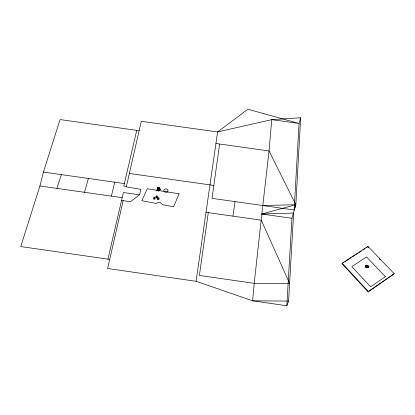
<?xml version="1.0" encoding="UTF-8"?>
<svg xmlns="http://www.w3.org/2000/svg" width="415" height="415" viewBox="0 0 415 415"><rect width="100%" height="100%" fill="white"/><g stroke="black" fill="none" stroke-linecap="round" stroke-linejoin="round"><path stroke-width="0.62" d="M156.974 190.635L157.218 189.51L158.852 189.956L158.836 190.35L158.514 191.061L156.974 190.635L157.218 189.51M157.555 188.576L157.57 188.182L159.215 188.4L159.199 188.794L157.555 188.576L157.731 187.409L159.376 187.658L159.199 188.794M157.731 187.409L157.721 187.803L159.36 188.052M368.281 267.058L368.427 266.425L368.043 266.202L368.836 266.42L368.899 266.129C368.313 265.725 364.795 264.537 366.092 265.916L365.926 266.814L365.376 266.923L366.564 267.722L367.752 267.208L368.665 267.374L368.728 267.099L367.856 266.907L368.323 266.975M366.092 265.916L366.066 266.544L365.568 266.451L365.376 266.923M158.302 189.878L158.317 189.484L159.988 189.655L160.112 188.918L158.447 188.716L158.302 189.878L159.972 190.049L160.112 188.918M158.447 188.716L158.431 189.11L160.091 189.313M158.514 191.061L158.852 189.956M159.972 190.049L159.988 189.655M300.668 117.756L295.833 204.699L291.952 218.3L286.822 305.762L252.636 300.802L196.088 281.308L107.641 268.505L123.151 200.621L130.476 201.783L139.606 194.677L140.867 189.375L126.295 186.859L141.276 121.289L217.585 131.949L271.752 119.655L300.668 117.756L299.075 123.452L294.142 209.995L212.024 198.344L219.623 144.021L215.93 143.445M288.581 301.093L293.628 213.051L261.829 214.021L254.208 283.346L252.636 300.802L288.581 301.093L286.822 305.762M365.947 266.191L365.459 265.823L366.201 265.201M291.952 218.3L261.829 214.021L269.034 150.941L271.752 119.655L299.075 123.452L247.895 109.238L217.585 131.949L196.088 281.308M366.751 265.465L367.638 265.693L367.55 266.217L366.409 265.948L366.673 265.164M232.991 216.153L235.035 201.607M208.283 212.636L199.387 275.425L254.208 283.346L289.597 283.409L261.284 220.183L206.016 212.314M159.215 188.4L159.376 187.658M139.129 130.689L60.056 119.577L43.399 172.08L39.918 185.962L20.75 246.562L107.931 259.152L123.39 192.539L139.424 194.817M367.415 267.203L367.555 266.653L366.289 266.549L366.206 266.912L367.415 267.203L366.232 266.861L366.289 266.549M367.591 267.55L368.665 267.374M367.752 267.208L366.71 267.452L365.568 266.451M367.856 266.907L368.043 266.202M368.468 266.342L368.323 266.612L368.753 266.404M368.52 267.649L368.728 267.099M126.383 186.485L123.784 186.076L136.737 130.315M111.391 196.129L114.753 182.201M84.484 192.301L88.416 178.466M294.142 209.995L295.833 204.699L269.034 150.941L219.623 144.021M56.933 188.379L61.373 174.632M342.183 263.229L341.981 263.665L368.126 291.911L394.25 273.724L367.965 246.391L342.183 263.229L368.359 291.496L368.126 291.911M366.668 247.537L367.965 246.391M365.459 265.823L365.677 265.377M365.444 266.025L365.584 265.756M366.409 265.948L366.694 266.129M366.684 265.444L366.824 265.169M365.812 267.364L365.957 267.089M366.17 267.478L366.315 267.203M366.564 267.722L366.71 267.452M368.691 266.695L368.899 266.129M368.359 291.496L394.25 273.724M342.515 263.318L344.128 262.264M345.197 261.564L351.1 257.705M352.174 257.004L354.861 255.251M355.935 254.551L358.078 253.145M359.151 252.445L361.299 251.044M362.907 249.991L365.055 248.59M261.829 214.021L295.833 204.699L262.918 205.565M129.356 173.475L213.829 185.427M43.399 172.08L124.427 183.575M39.918 185.962L122.088 197.654M121.46 200.378L123.151 200.621M107.931 259.152L109.716 259.437M157.202 189.904L158.836 190.35M156.989 190.241L158.53 190.667M368.178 267.244L368.582 267.374M367.737 246.837L368.629 247.76M379.31 258.872L380.197 259.8M179.119 193.789L173.563 206.769L162.618 204.688L160.05 202.313L157.347 202.738L156.061 203.438L141.826 200.736L147.32 188.773L179.119 193.789M385.359 276.701L370.595 286.801L351.816 266.648L366.538 256.927L385.359 276.701M167.292 191.891L166.83 192.119A2.101 1.702 3.2 0 1 164.33 191.637L164.029 191.258A2.101 1.702 3.2 0 1 164.869 189.079A2.101 1.702 3.2 0 1 167.639 189.614A2.101 1.702 3.2 0 1 167.292 191.891M156.284 197.841A0.69 0.56 2.1 0 0 157.363 197.441A0.69 0.56 2.1 0 0 156.388 196.871A0.69 0.56 2.1 0 0 156.284 197.841M156.32 196.814A0.69 0.56 2.1 0 0 157.404 196.414A0.69 0.56 2.1 0 0 156.424 195.844A0.69 0.56 2.1 0 0 156.32 196.814M157.939 199.719A0.726 0.591 2.3 0 0 159.049 199.252A0.726 0.591 2.3 0 0 157.98 198.697A0.726 0.591 2.3 0 0 157.939 199.719M157.83 198.593A0.726 0.591 2.3 0 0 159.059 198.375A0.726 0.591 2.3 0 0 158.198 197.618A0.726 0.591 2.3 0 0 157.83 198.593M153.944 199.091A0.711 0.581 1.8 0 0 155.111 198.775A0.711 0.581 1.8 0 0 154.178 198.105A0.711 0.581 1.8 0 0 153.944 199.091M153.975 198.064A0.711 0.581 1.9 0 0 155.143 197.748A0.711 0.581 1.9 0 0 154.209 197.078A0.711 0.581 1.9 0 0 153.975 198.064"/></g></svg>
